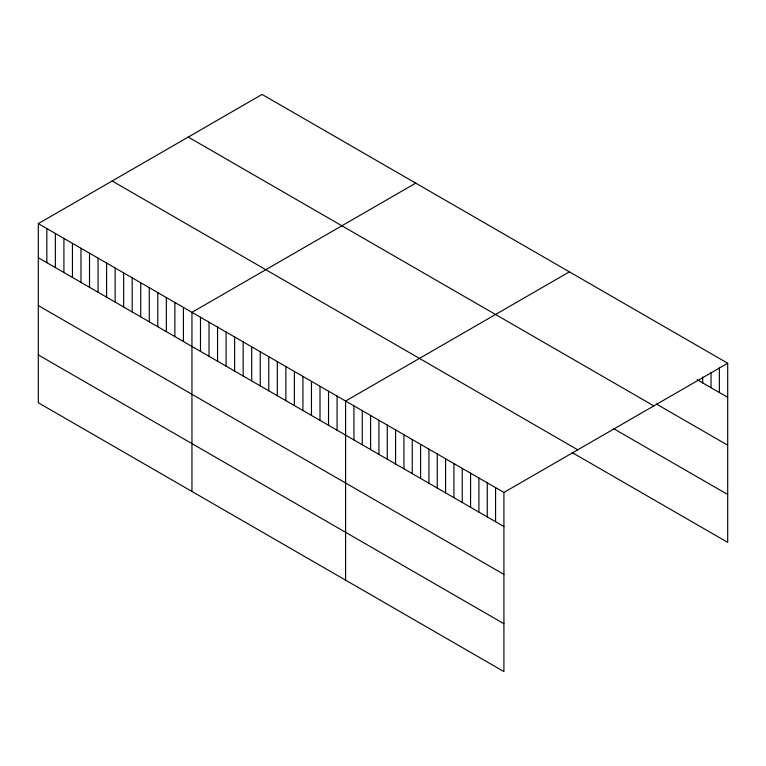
<?xml version="1.0" encoding="UTF-8"?>
<svg xmlns="http://www.w3.org/2000/svg" width="766" height="766" viewBox="0 0 766 766"><rect width="100%" height="100%" fill="white"/><g stroke="black" fill="none" stroke-linecap="round" stroke-linejoin="round"><path stroke-width="1.15" d="M38.3 223.624L503.913 492.442L503.913 671.571L38.3 402.753L38.3 223.624L262.087 94.429L727.7 363.247L727.7 542.376L572.173 452.582M415.737 183.131L191.95 312.337L191.95 491.466M569.397 271.844L345.6 401.049L345.6 580.178M503.913 492.442L727.7 363.247M697.146 379.697L727.7 397.334M656.414 404.036L727.7 445.199M188.235 137.066L653.848 405.884M613.834 428.769L727.7 494.51M112.152 180.987L577.765 449.805M38.3 257.721L503.913 526.539M38.3 305.577L503.913 574.395M38.3 354.897L503.913 623.716M719.37 367.833L719.37 392.527M711.04 372.429L711.04 387.711M702.7 377.025L702.7 382.904M495.583 487.636L495.583 521.723M487.253 482.829L487.253 516.916M478.913 478.013L478.913 512.109M470.583 473.206L470.583 507.293M462.252 468.39L462.252 502.486M453.922 463.583L453.922 497.67M445.592 458.777L445.592 492.864M437.252 453.96L437.252 488.057M428.922 449.154L428.922 483.241M420.591 444.337L420.591 478.434M412.261 439.531L412.261 473.618M403.931 434.724L403.931 468.811M395.591 429.908L395.591 464.005M387.261 425.101L387.261 459.188M378.931 420.285L378.931 454.382M370.6 415.478L370.6 449.565M362.27 410.672L362.27 444.759M353.94 405.856L353.94 439.952M337.069 396.118L337.069 430.205M328.528 391.187L328.528 425.283M319.996 386.265L319.996 420.352M311.456 381.334L311.456 415.421M302.924 376.403L302.924 410.499M294.383 371.481L294.383 405.568M285.852 366.55L285.852 400.637M277.311 361.619L277.311 395.716M268.78 356.697L268.78 390.784M260.239 351.766L260.239 385.853M251.708 346.835L251.708 380.922M243.167 341.904L243.167 376.001M234.635 336.983L234.635 371.07M226.094 332.051L226.094 366.138M217.563 327.12L217.563 361.217M209.022 322.199L209.022 356.286M200.491 317.268L200.491 351.355M183.419 307.405L183.419 341.502M174.878 302.484L174.878 336.571M166.346 297.553L166.346 331.64M157.806 292.622L157.806 326.718M149.274 287.7L149.274 321.787M140.733 282.769L140.733 316.856M132.202 277.838L132.202 311.925M123.661 272.907L123.661 307.003M115.13 267.985L115.13 302.072M106.589 263.054L106.589 297.141M98.058 258.123L98.058 292.219M89.517 253.201L89.517 287.288M80.985 248.27L80.985 282.357M72.444 243.339L72.444 277.426M63.913 238.418L63.913 272.505M55.372 233.486L55.372 267.573M46.841 228.555L46.841 262.642"/></g></svg>
